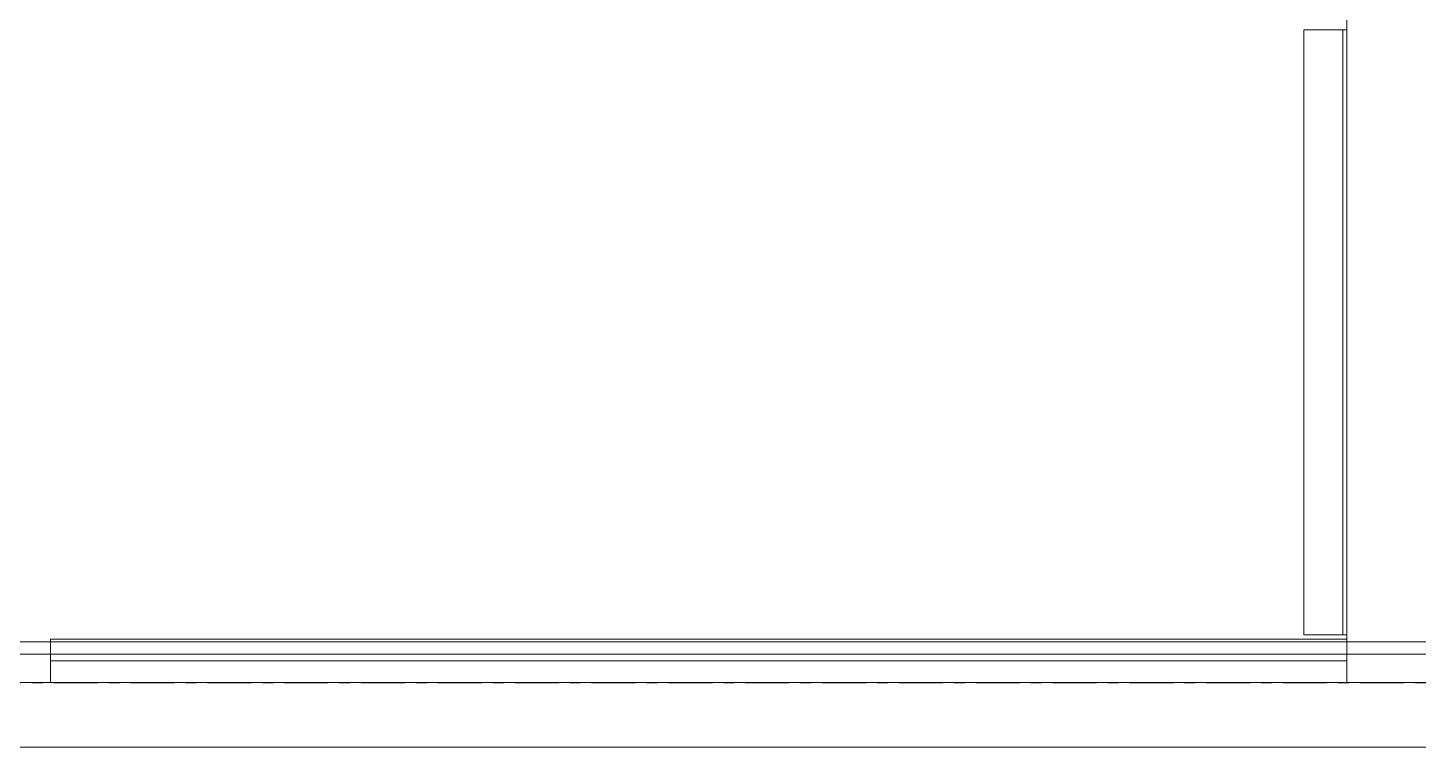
# Model space of a CAD drawing. Header units: millimetres. Extents: x -677815 to 406757, y -145898 to 39000.
# Drawn here: x 133517 to 136735, y -150 to 1515 of the extents above; entities that cross this region are included whole.
import ezdxf

# ---------------------------------------------------------------- set-up
doc = ezdxf.new("R2010")
doc.units = ezdxf.units.MM
doc.header["$LTSCALE"] = 8
doc.linetypes.add('Xref building Toll$0$Grid Line', pattern=[22.225, 12.7, -3.175, 3.175, -3.175])
doc.layers.add('Xref building Toll$0$A-WALL', color=8, linetype='Continuous', lineweight=9)
doc.layers.add('Xref building Toll$0$C-PRKG', color=8, linetype='Continuous', lineweight=9)
doc.layers.add('Xref building Toll$0$S-GRID', color=8, linetype='Continuous')

# ---------------------------------------------------------------- blocks, each defined once
blk = doc.blocks.new('Xref building Toll$0$Toll Grids')
at = {"layer": 'Xref building Toll$0$S-GRID', "linetype": 'Xref building Toll$0$Grid Line'}
blk.add_line((-9195.8, 0), (280997.7, 0), dxfattribs=at)
blk = doc.blocks.new('Xref building Toll$0$_SBAMHE4-3000X1520 Parking 90_1 - MHE4 1_52X3-1680944-MASTER GROUND FLOOR')
at = {"layer": 'Xref building Toll$0$C-PRKG'}
for p, q in [((50, 3000), (-50, 3000)), ((-50, 3000), (-50, 0)), ((-50, 0), (-50, 3000)), ((-50, 3000), (50, 3000)), ((-50, 3000), (-50, 3000)), ((0, 0), (0, 3000)), ((50, 0), (50, 3000)), ((50, 3000), (50, 0)), ((50, 3000), (50, 3000)), ((1460, 100), (60, 100)), ((60, 100), (60, 0)), ((60, 100), (60, 95)), ((60, 100), (60, 100)), ((1460, 100), (60, 100)), ((1460, 100), (1460, 100)), ((1460, 95), (1460, 100)), ((1460, 0), (1460, 100)), ((60, 17.5), (60, 95)), ((1460, 95), (1460, 17.5)), ((60, 9.5), (60, 17.5)), ((60, 9.5), (1460, 9.5)), ((1460, 9.5), (60, 9.5)), ((60, 4.5), (60, 9.5)), ((60, 9.5), (60, 9.5)), ((60, 0), (60, 4.5)), ((60, 0), (1460, 0)), ((60, 0), (1460, 0)), ((1460, 17.5), (1460, 9.5)), ((1460, 9.5), (1460, 9.5)), ((1460, 9.5), (1460, 4.5)), ((1460, 4.5), (1460, 0)), ((1460, 0), (1460, 0)), ((-50, 0), (50, 0)), ((50, 0), (-50, 0)), ((-50, 0), (-50, 0)), ((0, 0), (1520, 0)), ((50, 0), (50, 0)), ((60, 0), (60, 0))]:
    blk.add_line(p, q, dxfattribs=at)
blk = doc.blocks.new('Xref building Toll$0$building block 28092016')
at = {"layer": 'Xref building Toll$0$A-WALL', "lineweight": 18}
for p, q in [((865844.6, -671405.5), (854087.6, -671405.5)), ((854087.6, -671434.5), (865844.6, -671434.5))]:
    blk.add_line(p, q, dxfattribs=at)
at = {"layer": 'Xref building Toll$0$A-WALL'}
for p, q in [((854025.6, -671499.5), (859682.1, -671499.5)), ((866513.6, -671649.5), (854462.6, -671649.5))]:
    blk.add_line(p, q, dxfattribs=at)
at = {"layer": 'Xref building Toll$0$C-PRKG', "rotation": 90}
blk.add_blockref('Xref building Toll$0$_SBAMHE4-3000X1520 Parking 90_1 - MHE4 1_52X3-1680944-MASTER GROUND FLOOR', (859119.6, -671449.5), dxfattribs=at)
blk = doc.blocks.new('Xref building Toll')
for name, p in [('Xref building Toll$0$Toll Grids', (0, 0)), ('Xref building Toll$0$building block 28092016', (-722549.6, 671499.5))]:
    blk.add_blockref(name, p)

msp = doc.modelspace()

# ---------------------------------------------------------------- block references
msp.add_blockref('Xref building Toll', (0, 0))

doc.saveas('drawing.dxf')
